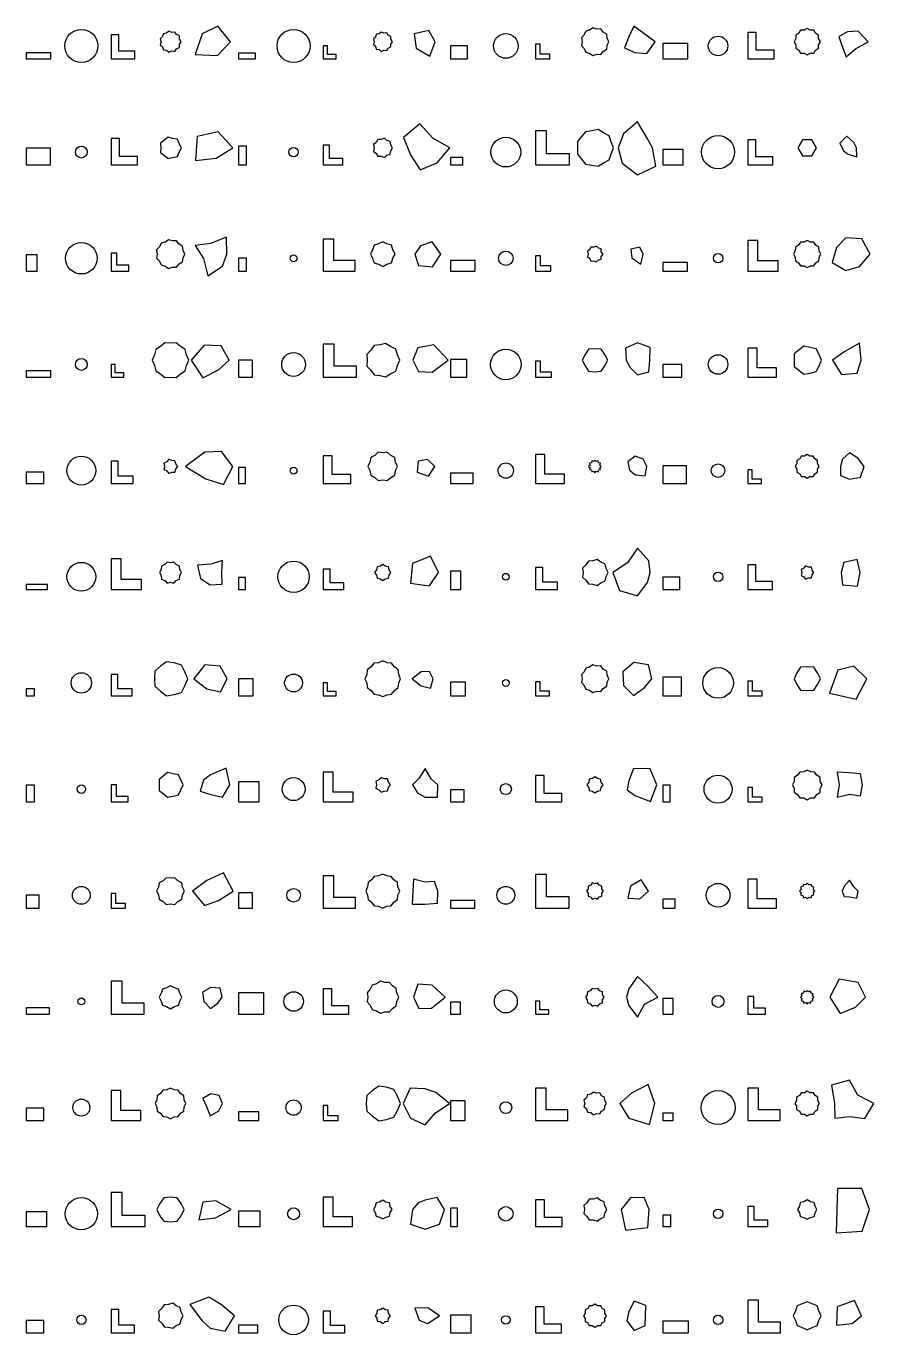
# Model space of a CAD drawing. Header units: metres. Extents: x 0 to 3999, y -16 to 6081.
# Drawn here: x 2000 to 3997, y 2995 to 6077 of the extents above; entities that cross this region are included whole.
import ezdxf

# ---------------------------------------------------------------- set-up
doc = ezdxf.new("R2010")
doc.units = ezdxf.units.M

msp = doc.modelspace()

# ---------------------------------------------------------------- linework, layer by layer
for points in [[(2481.2, 6040), (2451.9, 6076.6), (2414.9, 6058.2), (2398.1, 6009.6), (2450.6, 6007.4), (2481.2, 6040)], [(3373, 6040), (3368.8, 6048.5), (3367.8, 6057.8), (3359.6, 6062.7), (3353.7, 6070), (3344.3, 6069.7), (3335.3, 6072.7), (3327.5, 6067.3), (3318.4, 6064.9), (3314.8, 6056.2), (3308.3, 6049.3), (3310, 6040), (3308.3, 6030.7), (3314.8, 6023.8), (3318.4, 6015.1), (3327.5, 6012.7), (3335.3, 6007.3), (3344.3, 6010.3), (3353.7, 6010), (3359.6, 6017.3), (3367.8, 6022.2), (3368.8, 6031.5), (3373, 6040)], [(3481.7, 6040), (3455.3, 6059.2), (3431.7, 6076.5), (3418.7, 6050.2), (3409.3, 6025.2), (3434.2, 6014.7), (3462.4, 6011.9), (3481.7, 6040)], [(3871, 6040), (3867, 6047.2), (3866.8, 6055.5), (3859.8, 6059.8), (3855.5, 6066.8), (3847.2, 6067), (3840, 6071), (3832.8, 6067), (3824.5, 6066.8), (3820.2, 6059.8), (3813.2, 6055.5), (3813, 6047.2), (3809, 6040), (3813, 6032.8), (3813.2, 6024.5), (3820.2, 6020.2), (3824.5, 6013.2), (3832.8, 6013), (3840, 6009), (3847.2, 6013), (3855.5, 6013.2), (3859.8, 6020.2), (3866.8, 6024.5), (3867, 6032.8), (3871, 6040)], [(2200, 6000), (2256, 6000), (2256, 6018), (2218, 6018), (2218, 6056), (2200, 6056), (2200, 6000)], [(2365, 6040), (2361.1, 6046.2), (2361, 6053.5), (2354.4, 6056.6), (2350.4, 6062.7), (2343.1, 6061.8), (2336.4, 6064.7), (2330.9, 6060), (2323.6, 6058.9), (2321.5, 6051.9), (2316, 6047), (2318, 6040), (2316, 6033), (2321.5, 6028.1), (2323.6, 6021.1), (2330.9, 6020), (2336.4, 6015.3), (2343.1, 6018.2), (2350.4, 6017.3), (2354.4, 6023.4), (2361, 6026.5), (2361.1, 6033.8), (2365, 6040)], [(2863, 6040), (2859.2, 6045.6), (2859.3, 6052.4), (2853.1, 6055.1), (2849.6, 6060.9), (2842.8, 6059.8), (2836.7, 6062.8), (2831.7, 6058.2), (2824.9, 6057.4), (2823.2, 6050.8), (2817.9, 6046.5), (2820, 6040), (2817.9, 6033.5), (2823.2, 6029.2), (2824.9, 6022.6), (2831.7, 6021.8), (2836.7, 6017.2), (2842.8, 6020.2), (2849.6, 6019.1), (2853.1, 6024.9), (2859.3, 6027.6), (2859.2, 6034.4), (2863, 6040)], [(2963.5, 6040), (2948.6, 6066.5), (2914.2, 6058.7), (2919, 6024.7), (2951.1, 6005.8), (2963.5, 6040)], [(3700, 6000), (3762, 6000), (3762, 6020), (3720, 6020), (3720, 6062), (3700, 6062), (3700, 6000)], [(3983.8, 6040), (3959.9, 6065), (3934.7, 6063.1), (3914.5, 6052.3), (3921.4, 6031), (3931.9, 6004.5), (3953.5, 6023.1), (3983.8, 6040)], [(2000, 6000), (2058, 6000), (2058, 6014), (2000, 6014), (2000, 6000)], [(2500, 6000), (2540, 6000), (2540, 6013), (2500, 6013), (2500, 6000)], [(2700, 6000), (2730, 6000), (2730, 6010), (2710, 6010), (2710, 6030), (2700, 6030), (2700, 6000)], [(3000, 6000), (3040, 6000), (3040, 6030), (3000, 6030), (3000, 6000)], [(3200, 6000), (3234, 6000), (3234, 6011), (3211, 6011), (3211, 6034), (3200, 6034), (3200, 6000)], [(3500, 6000), (3559, 6000), (3559, 6036), (3500, 6036), (3500, 6000)], [(2487.2, 5790), (2452.2, 5827.5), (2403.2, 5816.8), (2399.2, 5760.4), (2447.9, 5765.6), (2487.2, 5790)], [(2998.5, 5790), (2958, 5812.6), (2927.1, 5846.6), (2888.6, 5814.8), (2905.2, 5773.3), (2928.1, 5738), (2968.2, 5754.6), (2998.5, 5790)], [(3200, 5750), (3280, 5750), (3280, 5776), (3226, 5776), (3226, 5830), (3200, 5830), (3200, 5750)], [(3384, 5790), (3378.5, 5804), (3373.7, 5818.3), (3360.5, 5825.5), (3347.6, 5833.3), (3332.9, 5830.4), (3318, 5828.1), (3308.6, 5816.4), (3298.7, 5805), (3299, 5790), (3298.7, 5775), (3308.6, 5763.6), (3318, 5751.9), (3332.9, 5749.6), (3347.6, 5746.7), (3360.5, 5754.5), (3373.7, 5761.7), (3378.5, 5776), (3384, 5790)], [(3475.6, 5790), (3462.7, 5812.7), (3440, 5851.3), (3407.1, 5822.9), (3394.4, 5790), (3403.9, 5753.9), (3440, 5726.3), (3483.4, 5746.6), (3475.6, 5790)], [(2200, 5750), (2262, 5750), (2262, 5770), (2220, 5770), (2220, 5812), (2200, 5812), (2200, 5750)], [(2366, 5790), (2360.7, 5800), (2356.2, 5810.3), (2345.1, 5812.4), (2334.2, 5815.3), (2325.7, 5808), (2316.6, 5801.3), (2317, 5790), (2316.6, 5778.7), (2325.7, 5772), (2334.2, 5764.7), (2345.1, 5767.6), (2356.2, 5769.7), (2360.7, 5780), (2366, 5790)], [(2500, 5750), (2519, 5750), (2519, 5794), (2500, 5794), (2500, 5750)], [(2700, 5750), (2746, 5750), (2746, 5765), (2715, 5765), (2715, 5796), (2700, 5796), (2700, 5750)], [(2863, 5790), (2858.8, 5796.8), (2857.6, 5804.8), (2850, 5807.3), (2844, 5812.7), (2836.5, 5809.7), (2828.5, 5809.9), (2824.7, 5802.9), (2818.4, 5797.9), (2820, 5790), (2818.4, 5782.1), (2824.7, 5777.1), (2828.5, 5770.1), (2836.5, 5770.3), (2844, 5767.3), (2850, 5772.7), (2857.6, 5775.2), (2858.8, 5783.2), (2863, 5790)], [(3700, 5750), (3759, 5750), (3759, 5769), (3719, 5769), (3719, 5809), (3700, 5809), (3700, 5750)], [(3862, 5790), (3856.5, 5799.5), (3851, 5809.1), (3840, 5809), (3829, 5809.1), (3823.5, 5799.5), (3818, 5790), (3823.5, 5780.5), (3829, 5770.9), (3840, 5771), (3851, 5770.9), (3856.5, 5780.5), (3862, 5790)], [(3956.5, 5790), (3950.1, 5802.7), (3933.7, 5817.8), (3917, 5801.1), (3925.7, 5783.1), (3936.6, 5775.2), (3956.6, 5769.2), (3956.5, 5790)], [(2000, 5750), (2057, 5750), (2057, 5789), (2000, 5789), (2000, 5750)], [(3000, 5750), (3029, 5750), (3029, 5767), (3000, 5767), (3000, 5750)], [(3500, 5750), (3548, 5750), (3548, 5786), (3500, 5786), (3500, 5750)], [(2472.9, 5540), (2471.7, 5579.7), (2434.4, 5564.6), (2398, 5560.2), (2417.9, 5529.4), (2428.3, 5488.9), (2462.6, 5511.6), (2472.9, 5540)], [(3988.5, 5540), (3968.6, 5575.9), (3931.3, 5578.2), (3908.9, 5555), (3899, 5520.3), (3931.1, 5501), (3963.2, 5510.9), (3988.5, 5540)], [(2374, 5540), (2369.7, 5548.7), (2368.6, 5558.4), (2360.3, 5563.4), (2354.1, 5570.9), (2344.4, 5570.7), (2335.2, 5573.7), (2327.1, 5568.2), (2317.7, 5565.7), (2313.9, 5556.8), (2307.4, 5549.6), (2309, 5540), (2307.4, 5530.4), (2313.9, 5523.2), (2317.7, 5514.3), (2327.1, 5511.8), (2335.2, 5506.3), (2344.4, 5509.3), (2354.1, 5509.1), (2360.3, 5516.6), (2368.6, 5521.6), (2369.7, 5531.3), (2374, 5540)], [(2700, 5500), (2775, 5500), (2775, 5525), (2725, 5525), (2725, 5575), (2700, 5575), (2700, 5500)], [(2869, 5540), (2864, 5549.9), (2860.5, 5560.5), (2849.9, 5564), (2840, 5569), (2830.1, 5564), (2819.5, 5560.5), (2816, 5549.9), (2811, 5540), (2816, 5530.1), (2819.5, 5519.5), (2830.1, 5516), (2840, 5511), (2849.9, 5516), (2860.5, 5519.5), (2864, 5530.1), (2869, 5540)], [(2976.7, 5540), (2956.6, 5568.7), (2928.7, 5559.5), (2915.9, 5540), (2924.5, 5513.2), (2957.2, 5510.2), (2976.7, 5540)], [(3359, 5540), (3355, 5545.5), (3354.6, 5552.2), (3348, 5553.9), (3343.3, 5558.7), (3337.2, 5555.8), (3330.5, 5556.5), (3327.7, 5550.3), (3322.1, 5546.5), (3324, 5540), (3322.1, 5533.5), (3327.7, 5529.7), (3330.5, 5523.5), (3337.2, 5524.2), (3343.3, 5521.3), (3348, 5526.1), (3354.6, 5527.8), (3355, 5534.5), (3359, 5540)], [(3453.9, 5540), (3445.4, 5556.5), (3424.7, 5551.1), (3427.2, 5530.7), (3447.7, 5516.3), (3453.9, 5540)], [(3700, 5500), (3772, 5500), (3772, 5524), (3724, 5524), (3724, 5572), (3700, 5572), (3700, 5500)], [(3872, 5540), (3868, 5547.5), (3867.7, 5556), (3860.5, 5560.5), (3856, 5567.7), (3847.5, 5568), (3840, 5572), (3832.5, 5568), (3824, 5567.7), (3819.5, 5560.5), (3812.3, 5556), (3812, 5547.5), (3808, 5540), (3812, 5532.5), (3812.3, 5524), (3819.5, 5519.5), (3824, 5512.3), (3832.5, 5512), (3840, 5508), (3847.5, 5512), (3856, 5512.3), (3860.5, 5519.5), (3867.7, 5524), (3868, 5532.5), (3872, 5540)], [(2000, 5500), (2026, 5500), (2026, 5538), (2000, 5538), (2000, 5500)], [(2200, 5500), (2242, 5500), (2242, 5514), (2214, 5514), (2214, 5542), (2200, 5542), (2200, 5500)], [(2500, 5500), (2519, 5500), (2519, 5530), (2500, 5530), (2500, 5500)], [(3000, 5500), (3058, 5500), (3058, 5525), (3000, 5525), (3000, 5500)], [(3200, 5500), (3236, 5500), (3236, 5512), (3212, 5512), (3212, 5536), (3200, 5536), (3200, 5500)], [(3500, 5500), (3558, 5500), (3558, 5520), (3500, 5520), (3500, 5500)], [(2383, 5290), (2378, 5302.4), (2374.8, 5315.3), (2363.5, 5322.4), (2353.3, 5330.9), (2340, 5330), (2326.7, 5330.9), (2316.5, 5322.4), (2305.2, 5315.3), (2302, 5302.4), (2297, 5290), (2302, 5277.6), (2305.2, 5264.7), (2316.5, 5257.6), (2326.7, 5249.1), (2340, 5250), (2353.3, 5249.1), (2363.5, 5257.6), (2374.8, 5264.7), (2378, 5277.6), (2383, 5290)], [(2478.6, 5290), (2459.6, 5323.9), (2419.4, 5325.7), (2388.7, 5290), (2416.2, 5248.7), (2453.1, 5267.3), (2478.6, 5290)], [(2700, 5250), (2778, 5250), (2778, 5276), (2726, 5276), (2726, 5328), (2700, 5328), (2700, 5250)], [(2880, 5290), (2874.8, 5302.7), (2870.6, 5315.7), (2858.5, 5322), (2846.9, 5329.4), (2833.6, 5326.4), (2820, 5324.6), (2811.7, 5313.8), (2802.4, 5303.7), (2803, 5290), (2802.4, 5276.3), (2811.7, 5266.2), (2820, 5255.4), (2833.6, 5253.6), (2846.9, 5250.6), (2858.5, 5258), (2870.6, 5264.3), (2874.8, 5277.3), (2880, 5290)], [(2994.3, 5290), (2960.7, 5325.8), (2923, 5319.5), (2910.9, 5290), (2924.6, 5263.4), (2956.3, 5261.9), (2994.3, 5290)], [(3370, 5290), (3363.4, 5303.5), (3355, 5316), (3340, 5317), (3325, 5316), (3316.6, 5303.5), (3310, 5290), (3316.6, 5276.5), (3325, 5264), (3340, 5263), (3355, 5264), (3363.4, 5276.5), (3370, 5290)], [(3469.4, 5290), (3469.9, 5319.9), (3440, 5330.8), (3411.9, 5318.1), (3413.4, 5290), (3422.6, 5272.6), (3440, 5255.9), (3467, 5263), (3469.4, 5290)], [(3700, 5250), (3768, 5250), (3768, 5272), (3722, 5272), (3722, 5318), (3700, 5318), (3700, 5250)], [(3874, 5290), (3867.9, 5303.5), (3861.2, 5316.6), (3846.9, 5320.2), (3832.4, 5323.1), (3820.7, 5314.2), (3809.4, 5304.8), (3809, 5290), (3809.4, 5275.2), (3820.7, 5265.8), (3832.4, 5256.9), (3846.9, 5259.8), (3861.2, 5263.4), (3867.9, 5276.5), (3874, 5290)], [(3966.8, 5290), (3963.2, 5330.2), (3928.4, 5310.1), (3899.5, 5290), (3920.8, 5256.7), (3957.8, 5259.2), (3966.8, 5290)], [(2200, 5250), (2230, 5250), (2230, 5260), (2210, 5260), (2210, 5280), (2200, 5280), (2200, 5250)], [(2500, 5250), (2533, 5250), (2533, 5290), (2500, 5290), (2500, 5250)], [(3000, 5250), (3038, 5250), (3038, 5292), (3000, 5292), (3000, 5250)], [(3200, 5250), (3238, 5250), (3238, 5262), (3212, 5262), (3212, 5288), (3200, 5288), (3200, 5250)], [(3500, 5250), (3545, 5250), (3545, 5280), (3500, 5280), (3500, 5250)], [(2000, 5250), (2058, 5250), (2058, 5265), (2000, 5265), (2000, 5250)], [(2357, 5040), (2352.6, 5046.1), (2350.6, 5053.3), (2343.1, 5053.6), (2336.2, 5056.6), (2331.3, 5050.9), (2324.7, 5047.4), (2326, 5040), (2324.7, 5032.6), (2331.3, 5029.1), (2336.2, 5023.4), (2343.1, 5026.4), (2350.6, 5026.7), (2352.6, 5033.9), (2357, 5040)], [(2486.8, 5040), (2460.3, 5075.1), (2420.7, 5073.4), (2375.3, 5040), (2423, 5010.6), (2464.6, 4997.4), (2486.8, 5040)], [(2700, 5000), (2765, 5000), (2765, 5021), (2721, 5021), (2721, 5065), (2700, 5065), (2700, 5000)], [(2875, 5040), (2870.4, 5049.9), (2868.3, 5060.6), (2858.8, 5065.9), (2850.8, 5073.3), (2840, 5072), (2829.2, 5073.3), (2821.2, 5065.9), (2811.7, 5060.6), (2809.6, 5049.9), (2805, 5040), (2809.6, 5030.1), (2811.7, 5019.4), (2821.2, 5014.1), (2829.2, 5006.7), (2840, 5008), (2850.8, 5006.7), (2858.8, 5014.1), (2868.3, 5019.4), (2870.4, 5030.1), (2875, 5040)], [(2962.5, 5040), (2945.2, 5056.1), (2923.7, 5051.9), (2920.9, 5026.1), (2947.5, 5017), (2962.5, 5040)], [(3200, 5000), (3268, 5000), (3268, 5022), (3222, 5022), (3222, 5068), (3200, 5068), (3200, 5000)], [(3355, 5040), (3351.6, 5043.1), (3353, 5047.5), (3348.5, 5048.5), (3347.5, 5053), (3343.1, 5051.6), (3340, 5055), (3336.9, 5051.6), (3332.5, 5053), (3331.5, 5048.5), (3327, 5047.5), (3328.4, 5043.1), (3325, 5040), (3328.4, 5036.9), (3327, 5032.5), (3331.5, 5031.5), (3332.5, 5027), (3336.9, 5028.4), (3340, 5025), (3343.1, 5028.4), (3347.5, 5027), (3348.5, 5031.5), (3353, 5032.5), (3351.6, 5036.9), (3355, 5040)], [(3461.9, 5040), (3453.7, 5057.1), (3434.6, 5063.8), (3417.2, 5051), (3421.1, 5030.9), (3435.4, 5019.7), (3458, 5017.4), (3461.9, 5040)], [(3868, 5040), (3864.1, 5046.5), (3864.2, 5054), (3857.7, 5057.7), (3854, 5064.2), (3846.5, 5064.1), (3840, 5068), (3833.5, 5064.1), (3826, 5064.2), (3822.3, 5057.7), (3815.8, 5054), (3815.9, 5046.5), (3812, 5040), (3815.9, 5033.5), (3815.8, 5026), (3822.3, 5022.3), (3826, 5015.8), (3833.5, 5015.9), (3840, 5012), (3846.5, 5015.9), (3854, 5015.8), (3857.7, 5022.3), (3864.2, 5026), (3864.1, 5033.5), (3868, 5040)], [(3974.6, 5040), (3959.2, 5059.2), (3940, 5071.9), (3922.9, 5057.1), (3918.6, 5040), (3918.3, 5018.3), (3940, 5010.1), (3965.7, 5014.3), (3974.6, 5040)], [(2000, 5000), (2042, 5000), (2042, 5026), (2000, 5026), (2000, 5000)], [(2200, 5000), (2252, 5000), (2252, 5017), (2217, 5017), (2217, 5052), (2200, 5052), (2200, 5000)], [(2500, 5000), (2517, 5000), (2517, 5037), (2500, 5037), (2500, 5000)], [(3000, 5000), (3053, 5000), (3053, 5024), (3000, 5024), (3000, 5000)], [(3500, 5000), (3556, 5000), (3556, 5041), (3500, 5041), (3500, 5000)], [(3700, 5000), (3732, 5000), (3732, 5010), (3710, 5010), (3710, 5032), (3700, 5032), (3700, 5000)], [(3470.4, 4790), (3467.2, 4817.2), (3440, 4847.4), (3417, 4813), (3382.4, 4790), (3397.8, 4747.8), (3440, 4734.8), (3463.7, 4766.3), (3470.4, 4790)], [(2200, 4750), (2272, 4750), (2272, 4774), (2224, 4774), (2224, 4822), (2200, 4822), (2200, 4750)], [(2366, 4790), (2361.9, 4797.1), (2361, 4805.3), (2353.5, 4808.6), (2348, 4814.7), (2340, 4813), (2332, 4814.7), (2326.5, 4808.6), (2319, 4805.3), (2318.1, 4797.1), (2314, 4790), (2318.1, 4782.9), (2319, 4774.7), (2326.5, 4771.4), (2332, 4765.3), (2340, 4767), (2348, 4765.3), (2353.5, 4771.4), (2361, 4774.7), (2361.9, 4782.9), (2366, 4790)], [(2460.9, 4790), (2462.7, 4818.5), (2435.5, 4809.8), (2403.5, 4807.6), (2411.1, 4776.1), (2433.4, 4761), (2461.7, 4762.8), (2460.9, 4790)], [(2859, 4790), (2854.8, 4796.1), (2853.4, 4803.4), (2846.1, 4804.8), (2840, 4809), (2833.9, 4804.8), (2826.6, 4803.4), (2825.2, 4796.1), (2821, 4790), (2825.2, 4783.9), (2826.6, 4776.6), (2833.9, 4775.2), (2840, 4771), (2846.1, 4775.2), (2853.4, 4776.6), (2854.8, 4783.9), (2859, 4790)], [(2971.5, 4790), (2952.6, 4828.7), (2910.4, 4811.5), (2905.5, 4764.9), (2950.3, 4758.4), (2971.5, 4790)], [(3371, 4790), (3366.3, 4799.6), (3363.7, 4809.9), (3354, 4814.2), (3345.4, 4820.5), (3335.1, 4817.6), (3324.5, 4816.8), (3318.6, 4808), (3310.9, 4800.6), (3312, 4790), (3310.9, 4779.4), (3318.6, 4772), (3324.5, 4763.2), (3335.1, 4762.4), (3345.4, 4759.5), (3354, 4765.8), (3363.7, 4770.1), (3366.3, 4780.4), (3371, 4790)], [(3700, 4750), (3758, 4750), (3758, 4769), (3719, 4769), (3719, 4808), (3700, 4808), (3700, 4750)], [(3964.6, 4790), (3957.6, 4820.5), (3926.5, 4813.4), (3919.9, 4790), (3923.3, 4761), (3958.4, 4758), (3964.6, 4790)], [(2500, 4750), (2517, 4750), (2517, 4778), (2500, 4778), (2500, 4750)], [(2700, 4750), (2748, 4750), (2748, 4766), (2716, 4766), (2716, 4798), (2700, 4798), (2700, 4750)], [(3000, 4750), (3024, 4750), (3024, 4793), (3000, 4793), (3000, 4750)], [(3200, 4750), (3252, 4750), (3252, 4767), (3217, 4767), (3217, 4802), (3200, 4802), (3200, 4750)], [(3500, 4750), (3540, 4750), (3540, 4779), (3500, 4779), (3500, 4750)], [(3856, 4790), (3851.7, 4795.6), (3850, 4802.5), (3842.9, 4802.7), (3836.4, 4805.6), (3831.9, 4800.2), (3825.6, 4796.9), (3827, 4790), (3825.6, 4783.1), (3831.9, 4779.8), (3836.4, 4774.4), (3842.9, 4777.3), (3850, 4777.5), (3851.7, 4784.4), (3856, 4790)], [(2000, 4750), (2050, 4750), (2050, 4762), (2000, 4762), (2000, 4750)], [(2381, 4540), (2374.2, 4556.5), (2365.6, 4572.1), (2348.5, 4577), (2330.9, 4580), (2316.3, 4569.7), (2303.1, 4557.8), (2302, 4540), (2303.1, 4522.2), (2316.3, 4510.3), (2330.9, 4500), (2348.5, 4503), (2365.6, 4507.9), (2374.2, 4523.5), (2381, 4540)], [(2473.3, 4540), (2457.3, 4569.9), (2421.3, 4572.3), (2395, 4540), (2426, 4515.8), (2457.7, 4509.3), (2473.3, 4540)], [(2882, 4540), (2877.7, 4550.1), (2876.4, 4561), (2867.6, 4567.6), (2861, 4576.4), (2850.1, 4577.7), (2840, 4582), (2829.9, 4577.7), (2819, 4576.4), (2812.4, 4567.6), (2803.6, 4561), (2802.3, 4550.1), (2798, 4540), (2802.3, 4529.9), (2803.6, 4519), (2812.4, 4512.4), (2819, 4503.6), (2829.9, 4502.3), (2840, 4498), (2850.1, 4502.3), (2861, 4503.6), (2867.6, 4512.4), (2876.4, 4519), (2877.7, 4529.9), (2882, 4540)], [(3373, 4540), (3368.8, 4548.5), (3367.8, 4557.8), (3359.6, 4562.7), (3353.7, 4570), (3344.3, 4569.7), (3335.3, 4572.7), (3327.5, 4567.3), (3318.4, 4564.9), (3314.8, 4556.2), (3308.3, 4549.3), (3310, 4540), (3308.3, 4530.7), (3314.8, 4523.8), (3318.4, 4515.1), (3327.5, 4512.7), (3335.3, 4507.3), (3344.3, 4510.3), (3353.7, 4510), (3359.6, 4517.3), (3367.8, 4522.2), (3368.8, 4531.5), (3373, 4540)], [(3473.8, 4540), (3466.2, 4572.8), (3431.4, 4577.8), (3406, 4556.4), (3407.1, 4524.1), (3430.9, 4500.3), (3456.6, 4519.1), (3473.8, 4540)], [(3871, 4540), (3864.2, 4554), (3855.5, 4566.8), (3840, 4568), (3824.5, 4566.8), (3815.8, 4554), (3809, 4540), (3815.8, 4526), (3824.5, 4513.2), (3840, 4512), (3855.5, 4513.2), (3864.2, 4526), (3871, 4540)], [(3980.3, 4540), (3949.6, 4569.4), (3912.1, 4560.3), (3892.7, 4505.7), (3955.7, 4491.6), (3980.3, 4540)], [(2200, 4500), (2250, 4500), (2250, 4516), (2216, 4516), (2216, 4550), (2200, 4550), (2200, 4500)], [(2500, 4500), (2535, 4500), (2535, 4540), (2500, 4540), (2500, 4500)], [(2700, 4500), (2730, 4500), (2730, 4510), (2710, 4510), (2710, 4530), (2700, 4530), (2700, 4500)], [(2959.1, 4540), (2949.9, 4557.2), (2930.6, 4556.3), (2909.2, 4540), (2930.4, 4523.4), (2952.8, 4517.8), (2959.1, 4540)], [(3000, 4500), (3035, 4500), (3035, 4532), (3000, 4532), (3000, 4500)], [(3200, 4500), (3233, 4500), (3233, 4511), (3211, 4511), (3211, 4533), (3200, 4533), (3200, 4500)], [(3500, 4500), (3544, 4500), (3544, 4544), (3500, 4544), (3500, 4500)], [(3700, 4500), (3734, 4500), (3734, 4511), (3711, 4511), (3711, 4534), (3700, 4534), (3700, 4500)], [(2000, 4500), (2020, 4500), (2020, 4516), (2000, 4516), (2000, 4500)], [(2370, 4290), (2364.3, 4301.7), (2358.7, 4313.5), (2346, 4316.3), (2333.3, 4319.2), (2323.2, 4311.1), (2313, 4303), (2313, 4290), (2313, 4277), (2323.2, 4268.9), (2333.3, 4260.8), (2346, 4263.7), (2358.7, 4266.5), (2364.3, 4278.3), (2370, 4290)], [(2479.9, 4290), (2471.3, 4329.2), (2434.5, 4314), (2417.8, 4300.7), (2410, 4275.5), (2434.8, 4267.1), (2462.8, 4261.4), (2479.9, 4290)], [(2700, 4250), (2770, 4250), (2770, 4273), (2723, 4273), (2723, 4320), (2700, 4320), (2700, 4250)], [(2969.5, 4290), (2953.9, 4303.9), (2940, 4328.8), (2925, 4305), (2910.5, 4290), (2921.6, 4271.6), (2940, 4260.7), (2969.1, 4260.9), (2969.5, 4290)], [(3485.9, 4290), (3470, 4327.6), (3431.1, 4328.9), (3419.8, 4299.7), (3416.1, 4278.5), (3434.2, 4264.8), (3471.2, 4250.9), (3485.9, 4290)], [(3875, 4290), (3870.9, 4298.3), (3870.3, 4307.5), (3862.6, 4312.6), (3857.5, 4320.3), (3848.3, 4320.9), (3840, 4325), (3831.7, 4320.9), (3822.5, 4320.3), (3817.4, 4312.6), (3809.7, 4307.5), (3809.1, 4298.3), (3805, 4290), (3809.1, 4281.7), (3809.7, 4272.5), (3817.4, 4267.4), (3822.5, 4259.7), (3831.7, 4259.1), (3840, 4255), (3848.3, 4259.1), (3857.5, 4259.7), (3862.6, 4267.4), (3870.3, 4272.5), (3870.9, 4281.7), (3875, 4290)], [(3970.6, 4290), (3965.7, 4315.7), (3940, 4318.5), (3910.4, 4319.6), (3915.2, 4290), (3910.9, 4260.9), (3940, 4268.5), (3965.5, 4264.5), (3970.6, 4290)], [(2000, 4250), (2020, 4250), (2020, 4289), (2000, 4289), (2000, 4250)], [(2200, 4250), (2240, 4250), (2240, 4263), (2213, 4263), (2213, 4290), (2200, 4290), (2200, 4250)], [(2500, 4250), (2549, 4250), (2549, 4297), (2500, 4297), (2500, 4250)], [(2858, 4290), (2853.5, 4296.5), (2851.2, 4304.1), (2843.3, 4304.6), (2836, 4307.5), (2830.6, 4301.7), (2823.8, 4297.8), (2825, 4290), (2823.8, 4282.2), (2830.6, 4278.3), (2836, 4272.5), (2843.3, 4275.4), (2851.2, 4275.9), (2853.5, 4283.5), (2858, 4290)], [(3200, 4250), (3262, 4250), (3262, 4270), (3220, 4270), (3220, 4312), (3200, 4312), (3200, 4250)], [(3359, 4290), (3354.8, 4296.1), (3353.4, 4303.4), (3346.1, 4304.8), (3340, 4309), (3333.9, 4304.8), (3326.6, 4303.4), (3325.2, 4296.1), (3321, 4290), (3325.2, 4283.9), (3326.6, 4276.6), (3333.9, 4275.2), (3340, 4271), (3346.1, 4275.2), (3353.4, 4276.6), (3354.8, 4283.9), (3359, 4290)], [(3500, 4250), (3517, 4250), (3517, 4289), (3500, 4289), (3500, 4250)], [(3700, 4250), (3734, 4250), (3734, 4261), (3711, 4261), (3711, 4284), (3700, 4284), (3700, 4250)], [(3000, 4250), (3032, 4250), (3032, 4278), (3000, 4278), (3000, 4250)], [(2373, 4040), (2368.5, 4049.3), (2366.7, 4059.4), (2357.6, 4064.3), (2350.2, 4071.4), (2340, 4070), (2329.8, 4071.4), (2322.4, 4064.3), (2313.3, 4059.4), (2311.5, 4049.3), (2307, 4040), (2311.5, 4030.7), (2313.3, 4020.6), (2322.4, 4015.7), (2329.8, 4008.6), (2340, 4010), (2350.2, 4008.6), (2357.6, 4015.7), (2366.7, 4020.6), (2368.5, 4030.7), (2373, 4040)], [(2487.4, 4040), (2464.8, 4083), (2425.6, 4064.9), (2392, 4040), (2420.3, 4005.9), (2453, 4017.5), (2487.4, 4040)], [(2700, 4000), (2776, 4000), (2776, 4025), (2725, 4025), (2725, 4076), (2700, 4076), (2700, 4000)], [(2880, 4040), (2875.7, 4049.6), (2874.6, 4060), (2866.2, 4066.2), (2860, 4074.6), (2849.6, 4075.7), (2840, 4080), (2830.4, 4075.7), (2820, 4074.6), (2813.8, 4066.2), (2805.4, 4060), (2804.3, 4049.6), (2800, 4040), (2804.3, 4030.4), (2805.4, 4020), (2813.8, 4013.8), (2820, 4005.4), (2830.4, 4004.3), (2840, 4000), (2849.6, 4004.3), (2860, 4005.4), (2866.2, 4013.8), (2874.6, 4020), (2875.7, 4030.4), (2880, 4040)], [(2970, 4040), (2962.2, 4062.2), (2940, 4061.1), (2912.3, 4067.7), (2910.6, 4040), (2909, 4009), (2940, 4008.8), (2968.7, 4011.3), (2970, 4040)], [(3200, 4000), (3279, 4000), (3279, 4026), (3226, 4026), (3226, 4079), (3200, 4079), (3200, 4000)], [(3700, 4000), (3768, 4000), (3768, 4022), (3722, 4022), (3722, 4068), (3700, 4068), (3700, 4000)], [(3360, 4040), (3356.2, 4045.3), (3356.2, 4051.8), (3350, 4053.8), (3346.2, 4059), (3340, 4057), (3333.8, 4059), (3330, 4053.8), (3323.8, 4051.8), (3323.8, 4045.3), (3320, 4040), (3323.8, 4034.7), (3323.8, 4028.2), (3330, 4026.2), (3333.8, 4021), (3340, 4023), (3346.2, 4021), (3350, 4026.2), (3356.2, 4028.2), (3356.2, 4034.7), (3360, 4040)], [(3466, 4040), (3448.5, 4066.2), (3424.1, 4051.6), (3417.4, 4023.6), (3445.9, 4022), (3466, 4040)], [(3858, 4040), (3854.5, 4043.9), (3855.6, 4049), (3850.6, 4050.6), (3849, 4055.6), (3843.9, 4054.5), (3840, 4058), (3836.1, 4054.5), (3831, 4055.6), (3829.4, 4050.6), (3824.4, 4049), (3825.5, 4043.9), (3822, 4040), (3825.5, 4036.1), (3824.4, 4031), (3829.4, 4029.4), (3831, 4024.4), (3836.1, 4025.5), (3840, 4022), (3843.9, 4025.5), (3849, 4024.4), (3850.6, 4029.4), (3855.6, 4031), (3854.5, 4036.1), (3858, 4040)], [(3959.7, 4040), (3949.7, 4049.7), (3940, 4065.4), (3927.7, 4052.3), (3922, 4040), (3927.4, 4027.4), (3940, 4026.2), (3956.7, 4023.3), (3959.7, 4040)], [(2000, 4000), (2031, 4000), (2031, 4030), (2000, 4030), (2000, 4000)], [(2200, 4000), (2234, 4000), (2234, 4011), (2211, 4011), (2211, 4034), (2200, 4034), (2200, 4000)], [(2500, 4000), (2533, 4000), (2533, 4036), (2500, 4036), (2500, 4000)], [(3000, 4000), (3057, 4000), (3057, 4018), (3000, 4018), (3000, 4000)], [(3500, 4000), (3529, 4000), (3529, 4021), (3500, 4021), (3500, 4000)], [(2200, 3750), (2278, 3750), (2278, 3776), (2226, 3776), (2226, 3828), (2200, 3828), (2200, 3750)], [(2878, 3790), (2873.6, 3799.9), (2872, 3810.5), (2862.9, 3816.5), (2855.8, 3824.6), (2845, 3824.6), (2834.6, 3827.6), (2825.5, 3821.8), (2815.1, 3818.7), (2810.6, 3808.9), (2803.5, 3800.7), (2805, 3790), (2803.5, 3779.3), (2810.6, 3771.1), (2815.1, 3761.3), (2825.5, 3758.2), (2834.6, 3752.4), (2845, 3755.4), (2855.8, 3755.4), (2862.9, 3763.5), (2872, 3769.5), (2873.6, 3780.1), (2878, 3790)], [(3488.5, 3790), (3465.2, 3815.2), (3440, 3838.5), (3420.2, 3809.8), (3414.6, 3790), (3420.2, 3770.2), (3440, 3743), (3456.4, 3773.6), (3488.5, 3790)], [(3977.5, 3790), (3960.1, 3824.8), (3915.7, 3832.1), (3893.4, 3790), (3917.7, 3751.4), (3953.6, 3766.5), (3977.5, 3790)], [(2367, 3790), (2362.2, 3799.2), (2359.1, 3809.1), (2349.2, 3812.2), (2340, 3817), (2330.8, 3812.2), (2320.9, 3809.1), (2317.8, 3799.2), (2313, 3790), (2317.8, 3780.8), (2320.9, 3770.9), (2330.8, 3767.8), (2340, 3763), (2349.2, 3767.8), (2359.1, 3770.9), (2362.2, 3780.8), (2367, 3790)], [(2461.9, 3790), (2456.8, 3811.1), (2434.9, 3812.6), (2415.5, 3801.8), (2418.8, 3779.8), (2434, 3763.8), (2451.2, 3776), (2461.9, 3790)], [(2500, 3750), (2560, 3750), (2560, 3800), (2500, 3800), (2500, 3750)], [(2700, 3750), (2760, 3750), (2760, 3770), (2720, 3770), (2720, 3810), (2700, 3810), (2700, 3750)], [(2986.9, 3790), (2956.6, 3818.7), (2922.4, 3820.6), (2912.7, 3790), (2924.9, 3763.8), (2954.7, 3764.5), (2986.9, 3790)], [(3362, 3790), (3358.1, 3795.9), (3357.8, 3802.9), (3351.2, 3805.4), (3346.8, 3810.9), (3340, 3809), (3333.2, 3810.9), (3328.8, 3805.4), (3322.2, 3802.9), (3321.9, 3795.9), (3318, 3790), (3321.9, 3784.1), (3322.2, 3777.1), (3328.8, 3774.6), (3333.2, 3769.1), (3340, 3771), (3346.8, 3769.1), (3351.2, 3774.6), (3357.8, 3777.1), (3358.1, 3784.1), (3362, 3790)], [(3700, 3750), (3742, 3750), (3742, 3764), (3714, 3764), (3714, 3792), (3700, 3792), (3700, 3750)], [(3856, 3790), (3852.6, 3793.4), (3853.9, 3798), (3849.2, 3799.2), (3848, 3803.9), (3843.4, 3802.6), (3840, 3806), (3836.6, 3802.6), (3832, 3803.9), (3830.8, 3799.2), (3826.1, 3798), (3827.4, 3793.4), (3824, 3790), (3827.4, 3786.6), (3826.1, 3782), (3830.8, 3780.8), (3832, 3776.1), (3836.6, 3777.4), (3840, 3774), (3843.4, 3777.4), (3848, 3776.1), (3849.2, 3780.8), (3853.9, 3782), (3852.6, 3786.6), (3856, 3790)], [(2000, 3750), (2055, 3750), (2055, 3765), (2000, 3765), (2000, 3750)], [(3000, 3750), (3023, 3750), (3023, 3778), (3000, 3778), (3000, 3750)], [(3200, 3750), (3231, 3750), (3231, 3760), (3210, 3760), (3210, 3781), (3200, 3781), (3200, 3750)], [(3500, 3750), (3524, 3750), (3524, 3787), (3500, 3787), (3500, 3750)], [(2376, 3540), (2371.9, 3548.5), (2371.2, 3558), (2363.3, 3563.3), (2358, 3571.2), (2348.5, 3571.9), (2340, 3576), (2331.5, 3571.9), (2322, 3571.2), (2316.7, 3563.3), (2308.8, 3558), (2308.1, 3548.5), (2304, 3540), (2308.1, 3531.5), (2308.8, 3522), (2316.7, 3516.7), (2322, 3508.8), (2331.5, 3508.1), (2340, 3504), (2348.5, 3508.1), (2358, 3508.8), (2363.3, 3516.7), (2371.2, 3522), (2371.9, 3531.5), (2376, 3540)], [(2882, 3540), (2875.1, 3556.9), (2866.2, 3572.8), (2848.7, 3578), (2830.7, 3580.9), (2815.7, 3570.5), (2802.2, 3558.2), (2801, 3540), (2802.2, 3521.8), (2815.7, 3509.5), (2830.7, 3499.1), (2848.7, 3502), (2866.2, 3507.2), (2875.1, 3523.1), (2882, 3540)], [(2997.2, 3540), (2965.4, 3565.4), (2940, 3574.3), (2904.5, 3575.5), (2888.3, 3540), (2905.1, 3505.1), (2940, 3489.1), (2963.4, 3516.6), (2997.2, 3540)], [(3200, 3500), (3276, 3500), (3276, 3525), (3225, 3525), (3225, 3576), (3200, 3576), (3200, 3500)], [(3481.3, 3540), (3465.5, 3584.1), (3425.9, 3564.4), (3398.6, 3540), (3420, 3505.4), (3468.7, 3490.3), (3481.3, 3540)], [(3700, 3500), (3776, 3500), (3776, 3525), (3725, 3525), (3725, 3576), (3700, 3576), (3700, 3500)], [(3997, 3540), (3959.5, 3559.5), (3940, 3594.7), (3897.5, 3582.5), (3904.1, 3540), (3905.4, 3505.4), (3940, 3509.3), (3975.4, 3504.6), (3997, 3540)], [(2200, 3500), (2270, 3500), (2270, 3523), (2223, 3523), (2223, 3570), (2200, 3570), (2200, 3500)], [(2462.8, 3540), (2454.8, 3558.6), (2434.9, 3562.4), (2416.6, 3551.3), (2424.9, 3532.7), (2433.3, 3510.8), (2453.7, 3522.8), (2462.8, 3540)], [(3000, 3500), (3034, 3500), (3034, 3546), (3000, 3546), (3000, 3500)], [(3367, 3540), (3363, 3546.8), (3362.7, 3554.6), (3355.7, 3558.1), (3351.2, 3564.6), (3343.4, 3563.8), (3336.2, 3566.7), (3330, 3561.8), (3322.3, 3560.4), (3319.8, 3553), (3314.1, 3547.6), (3316, 3540), (3314.1, 3532.4), (3319.8, 3527), (3322.3, 3519.6), (3330, 3518.2), (3336.2, 3513.3), (3343.4, 3516.2), (3351.2, 3515.4), (3355.7, 3521.9), (3362.7, 3525.4), (3363, 3533.2), (3367, 3540)], [(3869, 3540), (3865.1, 3546.7), (3865.1, 3554.5), (3858.4, 3558.4), (3854.5, 3565.1), (3846.7, 3565.1), (3840, 3569), (3833.3, 3565.1), (3825.5, 3565.1), (3821.6, 3558.4), (3814.9, 3554.5), (3814.9, 3546.7), (3811, 3540), (3814.9, 3533.3), (3814.9, 3525.5), (3821.6, 3521.6), (3825.5, 3514.9), (3833.3, 3514.9), (3840, 3511), (3846.7, 3514.9), (3854.5, 3514.9), (3858.4, 3521.6), (3865.1, 3525.5), (3865.1, 3533.3), (3869, 3540)], [(2000, 3500), (2042, 3500), (2042, 3529), (2000, 3529), (2000, 3500)], [(2500, 3500), (2548, 3500), (2548, 3520), (2500, 3520), (2500, 3500)], [(2700, 3500), (2735, 3500), (2735, 3511), (2711, 3511), (2711, 3535), (2700, 3535), (2700, 3500)], [(3500, 3500), (3524, 3500), (3524, 3517), (3500, 3517), (3500, 3500)], [(2200, 3250), (2280, 3250), (2280, 3276), (2226, 3276), (2226, 3330), (2200, 3330), (2200, 3250)], [(3987.1, 3290), (3968.7, 3339.8), (3911.5, 3339.4), (3909.8, 3290), (3908.3, 3235.1), (3969.6, 3238.8), (3987.1, 3290)], [(2372, 3290), (2365.1, 3304.5), (2356, 3317.7), (2340, 3319), (2324, 3317.7), (2314.9, 3304.5), (2308, 3290), (2314.9, 3275.5), (2324, 3262.3), (2340, 3261), (2356, 3262.3), (2365.1, 3275.5), (2372, 3290)], [(2482.9, 3290), (2446.7, 3310.7), (2416.4, 3307.2), (2406.8, 3265.9), (2446.4, 3270.3), (2482.9, 3290)], [(2700, 3250), (2769, 3250), (2769, 3273), (2723, 3273), (2723, 3319), (2700, 3319), (2700, 3250)], [(2862, 3290), (2857.6, 3297.3), (2855.6, 3305.6), (2847.3, 3307.6), (2840, 3312), (2832.7, 3307.6), (2824.4, 3305.6), (2822.4, 3297.3), (2818, 3290), (2822.4, 3282.7), (2824.4, 3274.4), (2832.7, 3272.4), (2840, 3268), (2847.3, 3272.4), (2855.6, 3274.4), (2857.6, 3282.7), (2862, 3290)], [(2985.9, 3290), (2968.4, 3318.4), (2940, 3312.4), (2923.9, 3306.1), (2910.5, 3290), (2905.5, 3255.5), (2940, 3243.5), (2974.1, 3255.9), (2985.9, 3290)], [(3200, 3250), (3263, 3250), (3263, 3271), (3221, 3271), (3221, 3313), (3200, 3313), (3200, 3250)], [(3368, 3290), (3363.5, 3298.6), (3361.4, 3308), (3352.5, 3311.7), (3344.9, 3317.6), (3335.7, 3314.6), (3326, 3314.2), (3320.8, 3306.1), (3313.7, 3299.6), (3315, 3290), (3313.7, 3280.4), (3320.8, 3273.9), (3326, 3265.8), (3335.7, 3265.4), (3344.9, 3262.4), (3352.5, 3268.3), (3361.4, 3272), (3363.5, 3281.4), (3368, 3290)], [(3467.6, 3290), (3456.2, 3318), (3423.9, 3317.9), (3401.8, 3290), (3412.1, 3241.6), (3464.3, 3248), (3467.6, 3290)], [(3863, 3290), (3858.5, 3297.7), (3856.3, 3306.3), (3847.7, 3308.5), (3840, 3313), (3832.3, 3308.5), (3823.7, 3306.3), (3821.5, 3297.7), (3817, 3290), (3821.5, 3282.3), (3823.7, 3273.7), (3832.3, 3271.5), (3840, 3267), (3847.7, 3271.5), (3856.3, 3273.7), (3858.5, 3282.3), (3863, 3290)], [(2000, 3250), (2049, 3250), (2049, 3285), (2000, 3285), (2000, 3250)], [(2500, 3250), (2551, 3250), (2551, 3286), (2500, 3286), (2500, 3250)], [(3000, 3250), (3016, 3250), (3016, 3293), (3000, 3293), (3000, 3250)], [(3500, 3250), (3519, 3250), (3519, 3277), (3500, 3277), (3500, 3250)], [(3700, 3250), (3747, 3250), (3747, 3265), (3715, 3265), (3715, 3297), (3700, 3297), (3700, 3250)], [(2490.9, 3040), (2460.3, 3065.4), (2430, 3084), (2385.3, 3066.4), (2414.8, 3027.9), (2433.2, 3010.4), (2469.2, 3003.4), (2490.9, 3040)], [(2200, 3000), (2255, 3000), (2255, 3018), (2218, 3018), (2218, 3055), (2200, 3055), (2200, 3000)], [(2370, 3040), (2365.4, 3049.2), (2363, 3059.3), (2353.5, 3063.4), (2345.2, 3069.5), (2335.3, 3066.6), (2325, 3066), (2319.3, 3057.4), (2311.8, 3050.3), (2313, 3040), (2311.8, 3029.7), (2319.3, 3022.6), (2325, 3014), (2335.3, 3013.4), (2345.2, 3010.5), (2353.5, 3016.6), (2363, 3020.7), (2365.4, 3030.8), (2370, 3040)], [(2700, 3000), (2751, 3000), (2751, 3017), (2717, 3017), (2717, 3051), (2700, 3051), (2700, 3000)], [(2858, 3040), (2853.9, 3045.7), (2852.7, 3052.7), (2845.7, 3053.9), (2840, 3058), (2834.3, 3053.9), (2827.3, 3052.7), (2826.1, 3045.7), (2822, 3040), (2826.1, 3034.3), (2827.3, 3027.3), (2834.3, 3026.1), (2840, 3022), (2845.7, 3026.1), (2852.7, 3027.3), (2853.9, 3034.3), (2858, 3040)], [(2973.5, 3040), (2946.1, 3058.8), (2915.3, 3058), (2925.7, 3029.6), (2945.8, 3022), (2973.5, 3040)], [(3200, 3000), (3261, 3000), (3261, 3020), (3220, 3020), (3220, 3061), (3200, 3061), (3200, 3000)], [(3367, 3040), (3363.2, 3046.2), (3363.4, 3053.5), (3357, 3057), (3353.5, 3063.4), (3346.2, 3063.2), (3340, 3067), (3333.8, 3063.2), (3326.5, 3063.4), (3323, 3057), (3316.6, 3053.5), (3316.8, 3046.2), (3313, 3040), (3316.8, 3033.8), (3316.6, 3026.5), (3323, 3023), (3326.5, 3016.6), (3333.8, 3016.8), (3340, 3013), (3346.2, 3016.8), (3353.5, 3016.6), (3357, 3023), (3363.4, 3026.5), (3363.2, 3033.8), (3367, 3040)], [(3458.8, 3040), (3459.5, 3064.4), (3432.1, 3074.4), (3419.8, 3049.7), (3414.9, 3027.9), (3432.1, 3005.3), (3458.1, 3017.2), (3458.8, 3040)], [(3700, 3000), (3777, 3000), (3777, 3025), (3725, 3025), (3725, 3077), (3700, 3077), (3700, 3000)], [(3873, 3040), (3867.7, 3051.5), (3863.3, 3063.3), (3851.5, 3067.7), (3840, 3073), (3828.5, 3067.7), (3816.7, 3063.3), (3812.3, 3051.5), (3807, 3040), (3812.3, 3028.5), (3816.7, 3016.7), (3828.5, 3012.3), (3840, 3007), (3851.5, 3012.3), (3863.3, 3016.7), (3867.7, 3028.5), (3873, 3040)], [(3968.2, 3040), (3951.6, 3075.5), (3910.6, 3061.3), (3909.2, 3017.6), (3946.1, 3021.3), (3968.2, 3040)], [(2000, 3000), (2042, 3000), (2042, 3029), (2000, 3029), (2000, 3000)], [(3000, 3000), (3048, 3000), (3048, 3041), (3000, 3041), (3000, 3000)], [(3500, 3000), (3560, 3000), (3560, 3027), (3500, 3027), (3500, 3000)], [(2500, 3000), (2546, 3000), (2546, 3018), (2500, 3018), (2500, 3000)]]:
    msp.add_lwpolyline(points)
for centre, radius in [((2130, 6030), 39), ((2630, 6030), 39), ((3130, 6030), 29), ((3630, 6030), 23), ((2130, 5780), 14), ((3130, 5780), 35), ((3630, 5780), 39), ((2630, 5780), 11), ((2130, 5530), 37), ((3130, 5530), 17), ((2630, 5530), 8), ((3630, 5530), 11), ((2630, 5280), 28), ((3130, 5280), 36), ((3630, 5280), 23), ((2130, 5280), 14), ((2130, 5030), 34), ((2630, 5030), 8), ((3130, 5030), 18), ((3630, 5030), 16), ((2130, 4780), 34), ((2630, 4780), 37), ((3130, 4780), 8), ((3630, 4780), 11), ((3630, 4530), 36), ((2130, 4530), 24), ((2630, 4530), 21), ((3130, 4530), 8), ((2130, 4280), 10), ((2630, 4280), 27), ((3130, 4280), 13), ((3630, 4280), 33), ((2130, 4030), 21), ((2630, 4030), 16), ((3130, 4030), 21), ((3630, 4030), 28), ((2630, 3780), 23), ((3130, 3780), 27), ((3630, 3780), 14), ((2130, 3780), 8), ((2130, 3530), 20), ((2630, 3530), 18), ((3130, 3530), 14), ((3630, 3530), 40), ((2130, 3280), 38), ((2630, 3280), 14), ((3130, 3280), 17), ((3630, 3280), 11), ((2630, 3030), 35), ((2130, 3030), 11), ((3130, 3030), 10), ((3630, 3030), 11)]:
    msp.add_circle(centre, radius)

doc.saveas('drawing.dxf')
